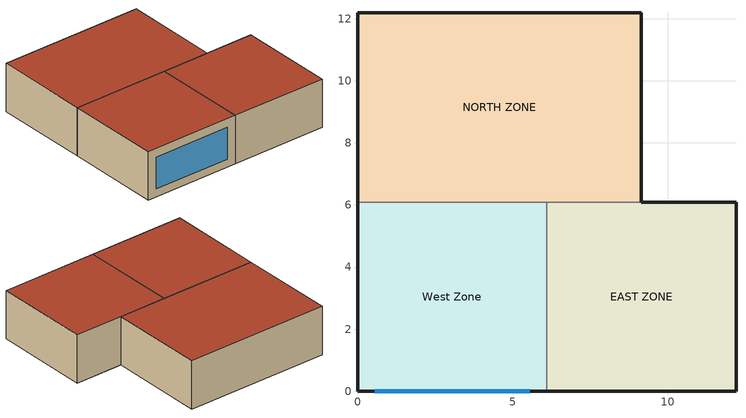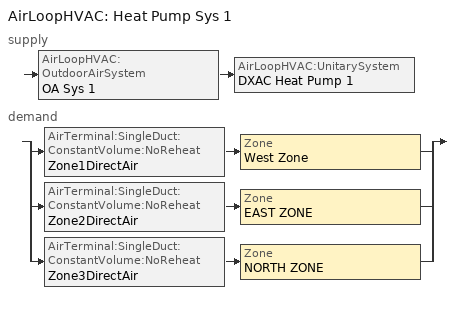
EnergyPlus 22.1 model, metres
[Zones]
West Zone
 floor adiabatic (FLOOR SLAB 8 IN): 0,0 0,6.1 6.1,6.1 6.1,0 z0
 wall outside (EXTWALL80): 0,6.1 0,0 6.1,0 z0:3.05
 wall to NORTH ZONE (PARTITION06): 6.1,6.1 0,6.1 z0:3.05
 wall to EAST ZONE (PARTITION06): 6.1,0 6.1,6.1 z0:3.05
 window (WIN-CON-LIGHT): 0.55,0 5.55,0 z0.5:2.5
 roof outside (ROOF34): 0,6.1 0,0 6.1,0 6.1,6.1 z3.05
EAST ZONE
 floor adiabatic (FLOOR SLAB 8 IN): 6.1,0 6.1,6.1 12.19,6.1 12.19,0 z0
 wall outside (EXTWALL80): 6.1,0 12.19,0 12.19,6.1 9.14,6.1 z0:3.05
 wall to NORTH ZONE (PARTITION06): 9.14,6.1 6.1,6.1 z0:3.05
 roof outside (ROOF34): 6.1,6.1 6.1,0 12.19,0 12.19,6.1 z3.05
NORTH ZONE
 floor adiabatic (FLOOR SLAB 8 IN): 0,6.1 0,12.19 9.14,12.19 9.14,6.1 z0
 wall outside (EXTWALL80): 9.14,6.1 9.14,12.19 0,12.19 0,6.1 z0:3.05
 roof outside (ROOF34): 0,12.19 0,6.1 9.14,6.1 9.14,12.19 z3.05
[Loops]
AirLoopHVAC 'Heat Pump Sys 1'
 supply: AirLoopHVAC:OutdoorAirSystem 'OA Sys 1' > AirLoopHVAC:UnitarySystem 'DXAC Heat Pump 1'
 demand: split
  | AirTerminal:SingleDuct:ConstantVolume:NoReheat 'Zone1DirectAir' > Zone 'West Zone'
  | AirTerminal:SingleDuct:ConstantVolume:NoReheat 'Zone2DirectAir' > Zone 'EAST ZONE'
  | AirTerminal:SingleDuct:ConstantVolume:NoReheat 'Zone3DirectAir' > Zone 'NORTH ZONE'
[Building]
NONE: North Axis {deg}=0; Terrain=Suburbs; Loads Convergence Tolerance Value {W}=0.04; Temperature Convergence Tolerance Value {deltaC}=0.4; Solar Distribution=FullInteriorAndExterior; Maximum Number of Warmup Days=25; Minimum Number of Warmup Days=6
[Site:Location]
CHICAGO_IL_USA TMY2-94846: Latitude {deg}=41.78; Longitude {deg}=-87.75; Time Zone {hr}=-6; Elevation {m}=190
[SizingPeriod:DesignDay] Day of Month=21; Humidity Condition Type=Wetbulb; Barometric Pressure {Pa}=99063; Rain Indicator=No; Snow Indicator=No; Daylight Saving Time Indicator=No; Solar Model Indicator=ASHRAEClearSky
Name | Month | Day Type | Maximum Dry-Bulb Temperature {C} | Daily Dry-Bulb Temperature Range {deltaC} | Wetbulb or DewPoint at Maximum Dry-Bulb {C} | Wind Speed {m/s} | Wind Direction {deg} | Sky Clearness
CHICAGO_IL_USA Annual Heating 99% Design Conditions DB | 1 | WinterDesignDay | -17.3 | 0 | -17.3 | 4.9 | 270 | 0
CHICAGO_IL_USA Annual Cooling 1% Design Conditions DB/MCWB | 7 | SummerDesignDay | 31.5 | 10.7 | 23 | 5.3 | 230 | 1
[Site:GroundTemperature:BuildingSurface]
20.03, 20.03, 20.13, 20.3, 20.43, 20.52, 20.62, 20.77, 20.78, 20.55, 20.44, 20.2
[Material] Thermal Absorptance=0.9
Name | Roughness | Thickness {m} | Conductivity {W/m-K} | Density {kg/m3} | Specific Heat {J/kg-K} | Solar Absorptance | Visible Absorptance
A1 - 1 IN STUCCO | Smooth | 0.0253898 | 0.691831 | 1858.142 | 836.8 | 0.92 | 0.92
C4 - 4 IN COMMON BRICK | Rough | 0.101498 | 0.726422 | 1922.216 | 836.8 | 0.76 | 0.76
E1 - 3 / 4 IN PLASTER OR GYP BOARD | Smooth | 0.01905 | 0.726422 | 1601.846 | 836.8 | 0.92 | 0.92
C6 - 8 IN CLAY TILE | Smooth | 0.203302 | 0.570761 | 1121.292 | 836.8 | 0.82 | 0.82
C10 - 8 IN HW CONCRETE | MediumRough | 0.203302 | 1.729577 | 2242.585 | 836.8 | 0.65 | 0.65
E2 - 1 / 2 IN SLAG OR STONE | Rough | 0.0127102 | 1.435549 | 881.0155 | 1673.6 | 0.55 | 0.55
E3 - 3 / 8 IN FELT AND MEMBRANE | Rough | 0.00954024 | 0.190253 | 1121.292 | 1673.6 | 0.75 | 0.75
B5 - 1 IN DENSE INSULATION | VeryRough | 0.0253898 | 0.0432394 | 91.30524 | 836.8 | 0.5 | 0.5
C12 - 2 IN HW CONCRETE | MediumRough | 0.0509016 | 1.729577 | 2242.585 | 836.8 | 0.65 | 0.65
[WindowMaterial:Glazing]
WIN-LAY-GLASS-LIGHT: Optical Data Type=SpectralAverage; Thickness {m}=0.003; Solar Transmittance at Normal Incidence=0.9; Front Side Solar Reflectance at Normal Incidence=0.031; Back Side Solar Reflectance at Normal Incidence=0.031; Visible Transmittance at Normal Incidence=0.9; Front Side Visible Reflectance at Normal Incidence=0.05; Back Side Visible Reflectance at Normal Incidence=0.05; Infrared Transmittance at Normal Incidence=0; Front Side Infrared Hemispherical Emissivity=0.84; Back Side Infrared Hemispherical Emissivity=0.84; Conductivity {W/m-K}=0.9
[Construction]
EXTWALL80: A1 - 1 IN STUCCO, C4 - 4 IN COMMON BRICK, E1 - 3 / 4 IN PLASTER OR GYP BOARD
PARTITION06: E1 - 3 / 4 IN PLASTER OR GYP BOARD, C6 - 8 IN CLAY TILE, E1 - 3 / 4 IN PLASTER OR GYP BOARD
FLOOR SLAB 8 IN: C10 - 8 IN HW CONCRETE
ROOF34: E2 - 1 / 2 IN SLAG OR STONE, E3 - 3 / 8 IN FELT AND MEMBRANE, B5 - 1 IN DENSE INSULATION, C12 - 2 IN HW CONCRETE
WIN-CON-LIGHT: WIN-LAY-GLASS-LIGHT
[Zone] Type=1; Multiplier=1; Ceiling Height {m}=autocalculate; Volume {m3}=autocalculate
West Zone; EAST ZONE; NORTH ZONE
[People] Number of People Schedule=Office Occupancy; Number of People Calculation Method=people; Fraction Radiant=0.3; Activity Level Schedule=Activity Sch; Carbon Dioxide Generation Rate {m3/s-W}=3.82E-8; Mean Radiant Temperature Calculation Type=zoneaveraged; Work Efficiency Schedule=Work Eff Sch; Clothing Insulation Schedule=Clothing Sch; Air Velocity Schedule=Air Velo Sch; Thermal Comfort Model 1 Type=FANGER
Name | Zone or ZoneList or Space or SpaceList | Number of People
WestPeople | West Zone | 3
EastPeople | EAST ZONE | 3
NorthPeople | NORTH ZONE | 4
[Lights] Schedule=Office Lighting; Design Level Calculation Method=LightingLevel; Return Air Fraction=0; Fraction Radiant=0.2; Fraction Visible=0.2; Fraction Replaceable=0
Name | Zone or ZoneList or Space or SpaceList | Lighting Level {W}
EAST ZONE Lights 1 | EAST ZONE | 1464.375
NORTH ZONE Lights 1 | NORTH ZONE | 878.6252
[ElectricEquipment] Schedule=Intermittent; Design Level Calculation Method=EquipmentLevel; Fraction Latent=0; Fraction Radiant=0.3; Fraction Lost=0
Name | Zone or ZoneList or Space or SpaceList | Design Level {W}
West Zone ElecEq 1 | West Zone | 2928.751
EAST ZONE ElecEq 1 | EAST ZONE | 1464.375
NORTH ZONE ElecEq 1 | NORTH ZONE | 2928.751
[Sizing:Zone] Zone Cooling Design Supply Air Temperature Input Method=SupplyAirTemperature; Zone Cooling Design Supply Air Temperature {C}=14; Zone Heating Design Supply Air Temperature Input Method=SupplyAirTemperature; Zone Heating Design Supply Air Temperature {C}=48; Zone Cooling Design Supply Air Humidity Ratio {kgWater/kgDryAir}=0.009; Zone Heating Design Supply Air Humidity Ratio {kgWater/kgDryAir}=0.009; Zone Heating Sizing Factor=0; Zone Cooling Sizing Factor=0; Cooling Design Air Flow Method=DesignDay; Cooling Design Air Flow Rate {m3/s}=0; Heating Design Air Flow Method=DesignDay; Heating Design Air Flow Rate {m3/s}=0; Account for Dedicated Outdoor Air System=No; Dedicated Outdoor Air System Control Strategy=NeutralSupplyAir; Dedicated Outdoor Air Low Setpoint Temperature for Design {C}=autosize; Dedicated Outdoor Air High Setpoint Temperature for Design {C}=autosize
Name | Design Specification Outdoor Air Object
West Zone | SZ DSOA West Zone
EAST ZONE | SZ DSOA EAST ZONE
NORTH ZONE | SZ DSOA NORTH ZONE
[DesignSpecification:OutdoorAir] Outdoor Air Method=flow/person; Outdoor Air Flow per Person {m3/s-person}=0.00944; Outdoor Air Flow per Zone Floor Area {m3/s-m2}=0; Outdoor Air Flow per Zone {m3/s}=0
SZ DSOA West Zone; SZ DSOA EAST ZONE; SZ DSOA NORTH ZONE
[Sizing:System]
Heat Pump Sys 1: Type of Load to Size On=sensible; Design Outdoor Air Flow Rate {m3/s}=autosize; Central Heating Maximum System Air Flow Ratio=0; Preheat Design Temperature {C}=7; Preheat Design Humidity Ratio {kgWater/kgDryAir}=0.008; Precool Design Temperature {C}=11; Precool Design Humidity Ratio {kgWater/kgDryAir}=0.008; Central Cooling Design Supply Air Temperature {C}=13; Central Heating Design Supply Air Temperature {C}=50; Type of Zone Sum to Use=noncoincident; 100% Outdoor Air in Cooling=no; 100% Outdoor Air in Heating=no; Central Cooling Design Supply Air Humidity Ratio {kgWater/kgDryAir}=0.008; Central Heating Design Supply Air Humidity Ratio {kgWater/kgDryAir}=0.008; Cooling Supply Air Flow Rate Method=DesignDay; Cooling Supply Air Flow Rate {m3/s}=0; Heating Supply Air Flow Rate Method=DesignDay; Heating Supply Air Flow Rate {m3/s}=0; Zone Maximum Outdoor Air Fraction=1; Cooling Design Capacity Method=CoolingDesignCapacity; Cooling Design Capacity {W}=autosize; Heating Design Capacity Method=HeatingDesignCapacity; Heating Design Capacity {W}=autosize; Central Cooling Capacity Control Method=VAV
[AirLoopHVAC]
Heat Pump Sys 1: Design Supply Air Flow Rate {m3/s}=autosize
[AvailabilityManager:Scheduled]
Name | Schedule
Heat Pump 1 Avail | FanAndCoilAvailSched
Outdoor Air 1 Avail | OutdoorAirAvailSched
[Controller:OutdoorAir]
OA Controller 1: Minimum Outdoor Air Flow Rate {m3/s}=autosize; Maximum Outdoor Air Flow Rate {m3/s}=autosize; Economizer Control Type=NoEconomizer; Economizer Control Action Type=ModulateFlow; Lockout Type=NoLockout; Minimum Limit Type=ProportionalMinimum; Minimum Outdoor Air Schedule=OAFractionSched
[Zone equipment]
West Zone: Zone1DirectAir
EAST ZONE: Zone2DirectAir
NORTH ZONE: Zone3DirectAir
[AirLoopHVAC:UnitarySystem]
DXAC Heat Pump 1: Control Type=Load; Controlling Zone or Thermostat Location=East Zone; Availability Schedule=FanAndCoilAvailSched; Supply Fan=Supply Fan 1; Fan Placement=BlowThrough; Supply Air Fan Operating Mode Schedule=CyclingFanSchedule; Heating Coil=Heat Pump DX Heating Coil 1; Cooling Coil=Heat Pump ACDXCoil 1; Supplemental Heating Coil=Heat Pump DX Supp Heating Coil 1; Cooling Supply Air Flow Rate Method=SupplyAirFlowRate; Cooling Supply Air Flow Rate {m3/s}=autosize; Heating Supply Air Flow Rate Method=SupplyAirFlowRate; Heating Supply Air Flow Rate {m3/s}=autosize; No Load Supply Air Flow Rate Method=SupplyAirFlowRate; No Load Supply Air Flow Rate {m3/s}=autosize; Maximum Supply Air Temperature {C}=autosize; Maximum Outdoor Dry-Bulb Temperature for Supplemental Heater Operation {C}=21
[AirTerminal:SingleDuct:ConstantVolume:NoReheat] Availability Schedule=FanAndCoilAvailSched; Maximum Air Flow Rate {m3/s}=autosize
Zone1DirectAir; Zone2DirectAir; Zone3DirectAir
[ZoneControl:Thermostat] Control Type Schedule=Zone Control Type Sched; Control 1=Heating Setpoint with SB; Control 2=Cooling Setpoint with SB
Name | Zone or ZoneList
Zone 1 Thermostat | West Zone
Zone 2 Thermostat | EAST ZONE
Zone 3 Thermostat | NORTH ZONE
[ThermostatSetpoint:SingleHeating]
Heating Setpoint with SB: Setpoint Temperature Schedule=Heating Setpoints
[ThermostatSetpoint:SingleCooling]
Cooling Setpoint with SB: Setpoint Temperature Schedule=Cooling Setpoints
[Coil:Heating:Fuel]
Heat Pump DX Supp Heating Coil 1: Availability Schedule=FanAndCoilAvailSched; Fuel Type=NaturalGas; Burner Efficiency=0.8; Nominal Capacity {W}=autosize
[Coil:Cooling:DX:VariableSpeed]
Heat Pump ACDXCoil 1: Number of Speeds=2; Nominal Speed Level=2; Gross Rated Total Cooling Capacity At Selected Nominal Speed Level {W}=autosize; Rated Air Flow Rate At Selected Nominal Speed Level {m3/s}=autosize; Nominal Time for Condensate to Begin Leaving the Coil {s}=1000; Initial Moisture Evaporation Rate Divided by Steady-State AC Latent Capacity=1.5; Energy Part Load Fraction Curve=HPACCOOLPLFFPLR; Condenser Type=AirCooled; Crankcase Heater Capacity {W}=0; Maximum Outdoor Dry-Bulb Temperature for Crankcase Heater Operation {C}=10; Speed 1 Reference Unit Gross Rated Total Cooling Capacity {W}=21975; Speed 1 Reference Unit Gross Rated Sensible Heat Ratio=0.7; Speed 1 Reference Unit Gross Rated Cooling COP {W/W}=1.9; Speed 1 Reference Unit Rated Air Flow Rate {m3/s}=1.5; Speed 1 Total Cooling Capacity Function of Temperature Curve=HPACCoolCapFT; Speed 1 Total Cooling Capacity Function of Air Flow Fraction Curve=HPACCoolCapFFF; Speed 1 Energy Input Ratio Function of Temperature Curve=HPACCOOLEIRFT; Speed 1 Energy Input Ratio Function of Air Flow Fraction Curve=HPACCOOLEIRFFF; Speed 2 Reference Unit Gross Rated Total Cooling Capacity {W}=43950; Speed 2 Reference Unit Gross Rated Sensible Heat Ratio=0.7; Speed 2 Reference Unit Gross Rated Cooling COP {W/W}=3.9; Speed 2 Reference Unit Rated Air Flow Rate {m3/s}=3; Speed 2 Total Cooling Capacity Function of Temperature Curve=HPACCoolCapFT; Speed 2 Total Cooling Capacity Function of Air Flow Fraction Curve=HPACCoolCapFFF; Speed 2 Energy Input Ratio Function of Temperature Curve=HPACCOOLEIRFT; Speed 2 Energy Input Ratio Function of Air Flow Fraction Curve=HPACCOOLEIRFFF
[Coil:Heating:DX:SingleSpeed]
Heat Pump DX Heating Coil 1: Availability Schedule=FanAndCoilAvailSched; Gross Rated Heating Capacity {W}=autosize; Gross Rated Heating COP {W/W}=2.75; Rated Air Flow Rate {m3/s}=autosize; Heating Capacity Function of Temperature Curve=HPACHeatCapFT; Heating Capacity Function of Flow Fraction Curve=HPACHeatCapFFF; Energy Input Ratio Function of Temperature Curve=HPACHeatEIRFT; Energy Input Ratio Function of Flow Fraction Curve=HPACHeatEIRFFF; Part Load Fraction Correlation Curve=HPACCOOLPLFFPLR; Minimum Outdoor Dry-Bulb Temperature for Compressor Operation {C}=-8; Maximum Outdoor Dry-Bulb Temperature for Defrost Operation {C}=5; Crankcase Heater Capacity {W}=200; Maximum Outdoor Dry-Bulb Temperature for Crankcase Heater Operation {C}=10; Defrost Strategy=Resistive; Defrost Control=TIMED; Defrost Time Period Fraction=0.166667; Resistive Defrost Heater Capacity {W}=autosize
[Fan:SystemModel]
Supply Fan 1: Availability Schedule=FanAndCoilAvailSched; Design Maximum Air Flow Rate {m3/s}=AUTOSIZE; Speed Control Method=Discrete; Electric Power Minimum Flow Rate Fraction=0; Design Pressure Rise {Pa}=300; Motor Efficiency=0.9; Motor In Air Stream Fraction=1; Design Electric Power Consumption {W}=AUTOSIZE; Design Power Sizing Method=TotalEfficiencyAndPressure; Fan Total Efficiency=0.7
[Schedule:Compact]
Activity Sch: Through: 12/31, For: Alldays, Until: 24:00, 131.8
Work Eff Sch: Through: 12/31, For: Alldays, Until: 24:00, 0
Clothing Sch: Through: 12/31, For: Alldays, Until: 24:00, 1
Air Velo Sch: Through: 12/31, For: Alldays, Until: 24:00, 0.137
Office Occupancy: Through: 12/31, For: Weekdays, Until: 6:00, 0, Until: 7:00, 0.1, Until: 8:00, 0.5, Until: 12:00, 1, Until: 13:00, 0.5, Until: 16:00, 1, Until: 17:00, 0.5, Until: 18:00, 0.1, Until: 24:00, 0, For: Weekends Holidays CustomDay1 CustomDay2, Until: 24:00, 0, For: SummerDesignDay, Until: 24:00, 1, For: WinterDesignDay, Until: 24:00, 0.05
Intermittent: Through: 12/31, For: Weekdays, Until: 8:00, 0, Until: 18:00, 1, Until: 24:00, 0, For: Weekends Holidays CustomDay1 CustomDay2, Until: 24:00, 0, For: SummerDesignDay, Until: 24:00, 1, For: WinterDesignDay, Until: 24:00, 0.15
Office Lighting: Through: 12/31, For: Weekdays, Until: 6:00, 0.05, Until: 7:00, 0.2, Until: 17:00, 1, Until: 18:00, 0.5, Until: 24:00, 0.05, For: Weekends Holidays CustomDay1 CustomDay2, Until: 24:00, 0.05, For: SummerDesignDay, Until: 24:00, 1, For: WinterDesignDay, Until: 24:00, 0.15
FANANDCOILAVAILSCHED: Through: 3/31, For: Alldays, Until: 24:00, 1, Through: 9/30, For: Weekdays, Until: 7:00, 0, Until: 17:00, 1, Until: 24:00, 0, For: Weekends Holidays CustomDay1 CustomDay2, Until: 24:00, 0, For: SummerDesignDay WinterDesignDay, Until: 24:00, 1, Through: 12/31, For: Alldays, Until: 24:00, 1
OUTDOORAIRAVAILSCHED: Through: 12/31, For: Weekdays, Until: 7:00, 0, Until: 17:00, 1, Until: 24:00, 0, For: Weekends Holidays CustomDay1 CustomDay2, Until: 24:00, 0, For: SummerDesignDay WinterDesignDay, Until: 24:00, 1
OAFRACTIONSCHED: Through: 12/31, For: Weekdays Weekends Holidays CustomDay1 CustomDay2, Until: 7:00, 0, Until: 17:00, 1, Until: 24:00, 0, For: SummerDesignDay WinterDesignDay, Until: 24:00, 1
HEATING SETPOINTS: Through: 12/31, For: Weekdays Weekends Holidays CustomDay1 CustomDay2, Until: 7:00, 15, Until: 17:00, 20, Until: 24:00, 15, For: SummerDesignDay, Until: 24:00, 15, For: WinterDesignDay, Until: 24:00, 20
COOLING SETPOINTS: Through: 12/31, For: Weekdays Weekends Holidays CustomDay1 CustomDay2, Until: 7:00, 30, Until: 17:00, 24, Until: 24:00, 30, For: SummerDesignDay, Until: 24:00, 24, For: WinterDesignDay, Until: 24:00, 50
ZONE CONTROL TYPE SCHED: Through: 3/31, For: Alldays, Until: 24:00, 1, Through: 9/30, For: Alldays, Until: 24:00, 2, Through: 12/31, For: Alldays, Until: 24:00, 1
CyclingFanSchedule: Through: 12/31, For: AllDays, Until: 24:00, 0
[Curve:Biquadratic] Minimum Value of x=12.77778; Maximum Value of x=23.88889; Minimum Value of y=18; Maximum Value of y=46.11111; Input Unit Type for X=Temperature; Input Unit Type for Y=Temperature; Output Unit Type=Dimensionless
Name | Coefficient1 Constant | Coefficient2 x | Coefficient3 x**2 | Coefficient4 y | Coefficient5 y**2 | Coefficient6 x*y
HPACCoolCapFT | 0.766956 | 0.0107756 | -4.14703e-05 | 0.00134961 | -0.000261144 | 0.000457488
HPACCOOLEIRFT | 0.297145 | 0.0430933 | -0.000748766 | 0.00597727 | 0.000482112 | -0.000956448
[Curve:Cubic]
Name | Coefficient1 Constant | Coefficient2 x | Coefficient3 x**2 | Coefficient4 x**3 | Minimum Value of x | Maximum Value of x | Input Unit Type for X | Output Unit Type
HPACHeatCapFT | 0.758746 | 0.027626 | 0.000148716 | 3.4992e-06 | -20 | 20 | Temperature | Dimensionless
HPACHeatCapFFF | 0.84 | 0.16 | 0 | 0 | 0.5 | 1.5
HPACHeatEIRFT | 1.19248 | -0.0300438 | 0.00103745 | -2.3328e-05 | -20 | 20 | Temperature | Dimensionless
[Curve:Quadratic]
Name | Coefficient1 Constant | Coefficient2 x | Coefficient3 x**2 | Minimum Value of x | Maximum Value of x
HPACCoolCapFFF | 0.8 | 0.2 | 0 | 0.5 | 1.5
HPACCOOLEIRFFF | 1.156 | -0.1816 | 0.0256 | 0.5 | 1.5
HPACCOOLPLFFPLR | 0.85 | 0.15 | 0 | 0 | 1
HPACHeatEIRFFF | 1.3824 | -0.4336 | 0.0512 | 0 | 1
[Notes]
UnitarySystem_VSCoolingCoil.idf
Basic file description:  Heat pump with variable-speed DX coil for cooling.
1 story building divided into 3 interior conditioned zones. Roof with no plenum.
No ground contact with floor.
Highlights:              Example of heat pump air conditioner with autosizing
Simulation Location/Run: CHICAGO_IL_USA TMY2-94846, 2 design days, 2 run periods,
Run Control executes two run periods (see RUN PERIOD object)
Location:                Chicago, IL
Design Days:             CHICAGO_IL_USA Annual Heating 99% Design Conditions DB, MaxDB= -17.3°C
CHICAGO_IL_USA Annual Cooling 1% Design Conditions, MaxDB=  31.5°C MCWB=  23.0°C
Run Period (Weather File): Winter 1/14, Summer 7/7, CHICAGO_IL_USA TMY2-94846
Run Control:             Zone and System sizing with weather file run control (no design days run)
Building: Single floor rectangular L-shaped building 40 ft south wall, 40 ft west wall, zone height 10 feet.
There is a single window in West Zone's south wall. The walls are 1 in stucco over 4 in common brick
and gypboard. The roof is a built up roof with 1/2 in stone over 3/8 in felt over 1 in dense insulation
supported by 2 in heavy weight concrete. The window is single pane 3mm clear.
The window to wall ratio is approximately 0.07.
The building is oriented due north.
Floor Area:        130.1 m2 (1403 ft2)
Number of Stories: 1
Zone Description Details:
|       West         |         East           |    window = *
Internal gains description:     ZONE West      - lighting is 0 watts, equip is 2928.751 watts, 3 occupants
Internal gains description:     ZONE North     - lighting is 878.6252 watts, equip is 2928.751 watts, 4 occupants
Internal gains description:     ZONE East      - lighting is 1464.375 watts, equip is 1464.375 watts, 3 occupants
Interzone Surfaces:             3 interzone surfaces (see diagram)
Internal Mass:                  None
Detached Shading:               None
Daylight:                       None
Natural Ventilation:            None
Compact Schedules:              Yes
Solair Distribution:            FullInteriorAndExterior
HVAC:                           UNITARYSYSTEM:HEATPUMP:AIRTOAIR
Heat pump using a single air loop serving 3 zones.  Heat pump configured with a
blow through fan, heat pump defrost is timed using a resistive heating element.
Heating set point during winter months is 20 C during occupied hours,
15 C set-back otherwise.  Cooling set point at 24 C during occupied hours only.
Cooling coil off all winter. Heat Pump has a gas supplemental heater.
Zonal Equipment:                DIRECT AIR
Central Air Handling Equipment: Yes
System Equipment Autosize:      Yes
Purchased Cooling:              No
Purchased Heating:              No
Purchased Chilled Water:        No
Purchased Hot Water:            No
Coils:                          Coil:Cooling:DX:VariableSpeed, COIL:DX:HeatingEmpirical, Coil:Heating:Fuel
Pumps:                          None
Boilers:                        None
Chillers:                       None
Towers:                         None
Standard Reports:               All Summary Predefined Reports
Timestep or Hourly Variables:   TimeStep
Time bins Report:               None
HTML Report:                    Predefined All Summary
Environmental Emissions:        None
Utility Tariffs:                None
